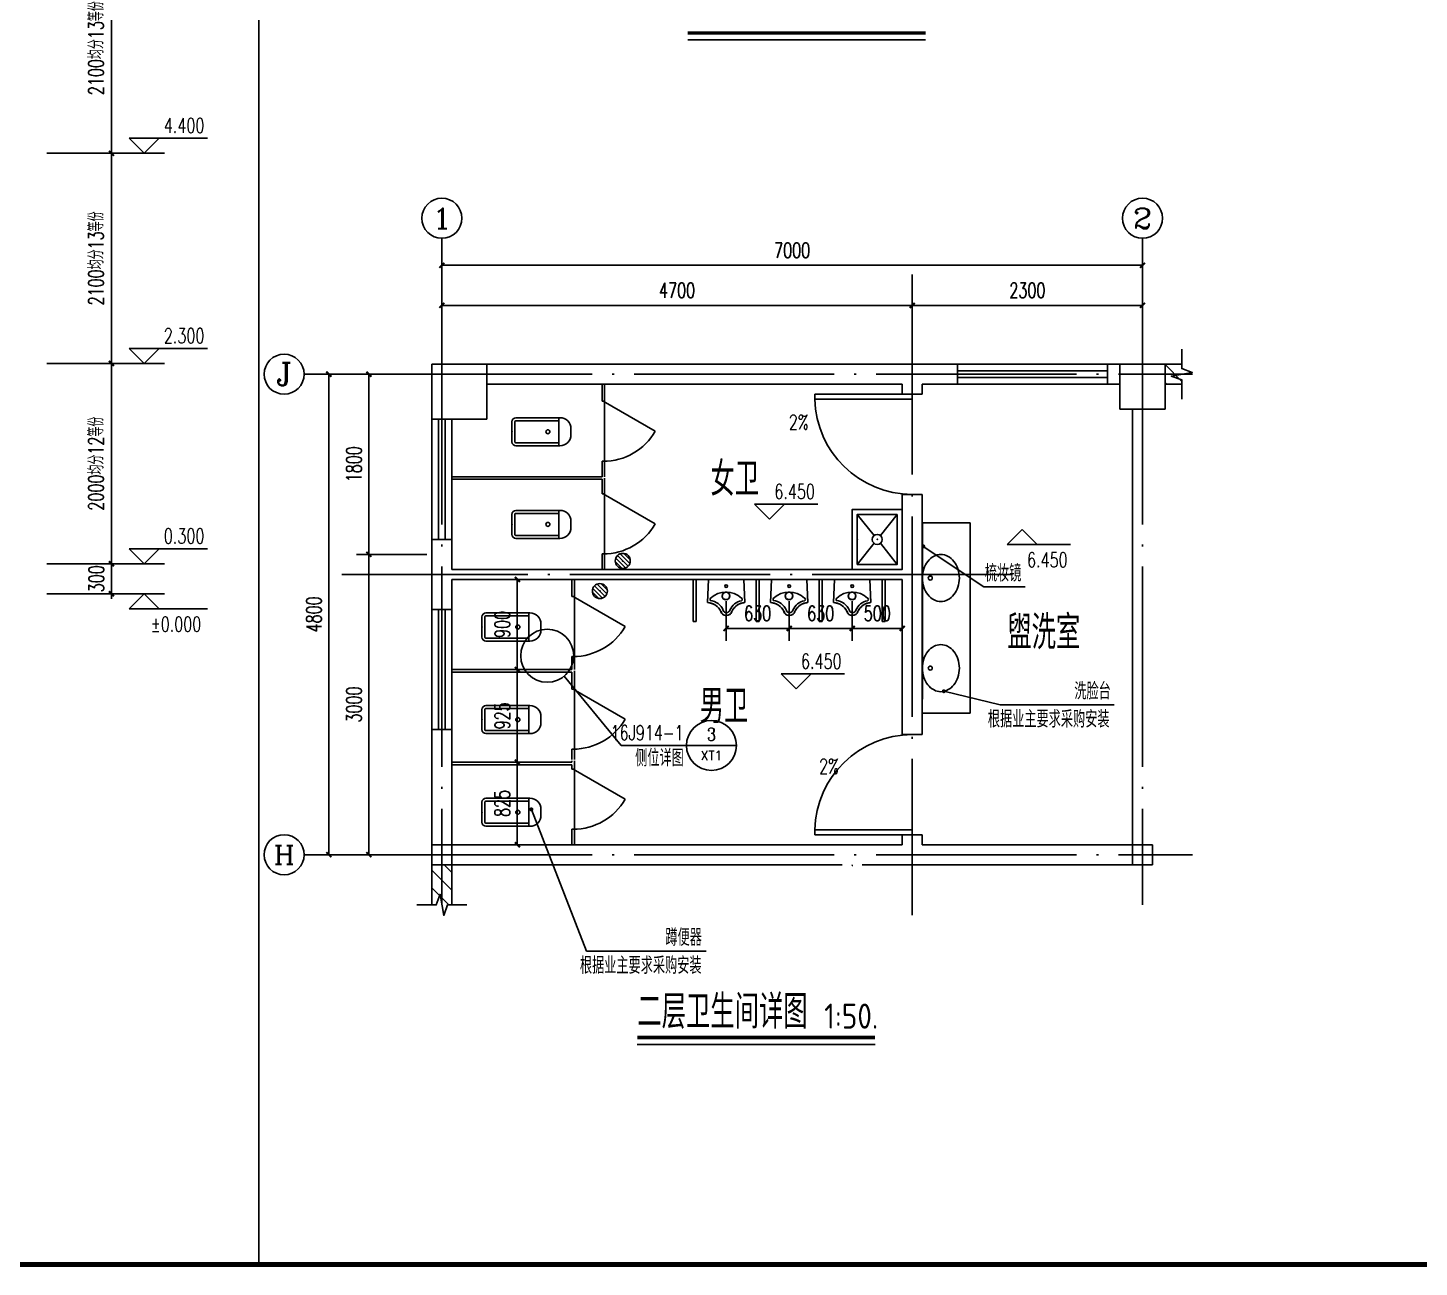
# Model space of a CAD drawing. Extents: x -4747 to 1060961, y -766984 to 396631.
# Drawn here: x 447787 to 461688, y -374389 to -362011 of the extents above; entities that cross this region are included whole.
import ezdxf
from ezdxf.enums import TextEntityAlignment as Align

# ---------------------------------------------------------------- set-up
doc = ezdxf.new("R2010")
doc.units = 0
doc.header["$LTSCALE"] = 1000
doc.header["$MEASUREMENT"] = 0
doc.linetypes.add('DOTE', pattern=[2.42, 2, -0.2, 0.02, -0.2])
doc.layers.get('0').update_dxf_attribs({"linetype": 'CONTINUOUS'})
doc.layers.get('DEFPOINTS').update_dxf_attribs({"linetype": 'CONTINUOUS'})
for name, color, linetype in [('AXIS', 3, 'CONTINUOUS'), ('AXIS_TEXT', 7, 'CONTINUOUS'), ('COLUMN', 9, 'CONTINUOUS'), ('DIM_ELEV', 3, 'CONTINUOUS'), ('DIM_IDEN', 3, 'CONTINUOUS'), ('DIM_LEAD', 3, 'CONTINUOUS'), ('DIM_SYMB', 3, 'CONTINUOUS'), ('DOTE', 1, 'DOTE'), ('LVTRY', 3, 'CONTINUOUS'), ('PUB_DIM', 3, 'CONTINUOUS'), ('PUB_HATCH', 8, 'CONTINUOUS'), ('PUB_TEXT', 7, 'CONTINUOUS'), ('PUB_TITLE', 4, 'CONTINUOUS'), ('WALL', 6, 'CONTINUOUS'), ('WINDOW', 4, 'CONTINUOUS'), ('剖面填充', 147, 'CONTINUOUS'), ('卫生器具', 54, 'CONTINUOUS'), ('栏杆', 56, 'CONTINUOUS')]:
    doc.layers.add(name, color=color, linetype=linetype)
doc.styles.add('_TCH_AXIS', font='COMPLEX', dxfattribs={"bigfont": 'GBCBIG'})
doc.styles.add('_TCH_DIM', font='SIMPLEX', dxfattribs={"bigfont": 'GBCBIG'})
doc.styles.add('_TCH_LABEL', font='COMPLEX', dxfattribs={"bigfont": 'GBCBIG'})
doc.styles.add('DIM_FONT', font='SIMPLEX', dxfattribs={"width": 0.7, "bigfont": 'GBCBIG'})
doc.styles.get("Standard").update_dxf_attribs({"font": 'gbenor.shx', "bigfont": 'gbcbig.shx'})
doc.dimstyles.new('DIMN50', dxfattribs={"dimscale": 0.5, "dimtxt": 300, "dimasz": 100, "dimexe": 250, "dimexo": 300, "dimgap": 150, "dimtad": 1, "dimdec": 0, "dimzin": 0, "dimtxsty": 'DIM_FONT', "dimblk": 'ARCHTICK', "dimcen": 0.09, "dimclrt": 7, "dimazin": 3, "dimtfac": 1, "dimtdec": 0, "dimtix": 1, "dimtmove": 0, "dimatfit": 3, "dimtolj": 1, "dimtzin": 0})

# ---------------------------------------------------------------- blocks, each defined once
blk = doc.blocks.new('A$C742775E5')
at = {"layer": '卫生器具'}
for p, q in [((131, 372), (361, 363)), ((131, 0), (361, 9))]:
    blk.add_line(p, q, dxfattribs=at)
for points in [[(131, 0), (129, 12), (129, 12), (127, 22), (126, 29), (123, 38), (121, 46), (118, 55), (114, 63), (109, 72), (103, 80), (96, 89), (91, 95), (84, 103), (77, 109), (70, 116), (63, 121), (56, 126), (48, 131), (41, 135), (32, 139), (24, 142), (17, 149), (12, 154), (9, 160), (6, 167), (3, 171), (2, 179), (2, 187), (3, 198), (6, 207), (9, 213), (12, 219), (15, 225), (20, 231), (24, 235), (32, 239), (40, 243), (49, 246), (56, 251), (63, 255), (69, 259), (74, 264), (79, 269), (84, 273), (89, 277), (96, 283), (100, 289), (105, 294), (110, 301), (112, 305), (116, 312), (118, 318), (121, 326), (123, 332), (126, 343), (128, 352), (129, 359), (130, 366), (131, 372)], [(233, 185), (233, 193), (230, 198), (228, 204), (224, 209), (220, 213), (212, 218), (205, 220), (197, 222), (189, 220), (181, 219), (174, 213), (169, 209), (165, 203), (161, 198), (160, 190), (160, 185), (160, 181), (161, 177), (163, 171), (166, 163), (170, 158), (175, 153), (182, 149), (190, 148), (197, 147), (206, 149), (214, 151), (220, 155), (226, 159), (228, 163), (231, 166), (232, 171), (232, 175), (233, 176), (233, 180), (234, 181), (233, 185)]]:
    blk.add_lwpolyline(points, dxfattribs=at)
at = {"layer": '卫生器具', "const_width": 0.1}
for points in [[(361, 11), (361, 363), (131, 372, 4.356259)], [(361, 361), (361, 9), (131, 0, -4.356259)]]:
    blk.add_lwpolyline(points, format="xyb", dxfattribs=at)
at = {"layer": '卫生器具'}
for centre, radius in [((196, 184), 37.6), ((295, 186), 13.5)]:
    blk.add_circle(centre, radius, dxfattribs=at)
for centre, radius, start, end in [((-21, 381), 152, 294.6691, 356.6652), ((-5, 368), 157, 292.2966, 349.4324), ((162, 333), 14.6, 27.1389, 152.8611), ((11, 185), 225, 316.6458, 43.3542), ((57, 188), 57, 104.7447, 255.2553), ((65, 190), 34.7, 108.6391, 247.2222), ((-9, 9), 161, 6.1957, 67.7016), ((-27, -9), 158, 3.2901, 63.8452), ((160, 45), 20.4, 243.5427, 315.4143)]:
    blk.add_arc(centre, radius, start, end, dxfattribs=at)
blk.add_point((0, 187), dxfattribs=at)
blk = doc.blocks.new('_LV4')
blk.add_lwpolyline([(0, -520, 0.078966), (92, -505, 0.088152), (166, -466, 0.105269), (218, -403, 0.121685), (235, -335, 0.121685), (218, -267, 0.105269), (166, -204, 0.088152), (92, -165, 0.078966), (0, -150, 0.078966), (-92, -165, 0.088152), (-166, -204, 0.105269), (-218, -267, 0.121685), (-235, -335, 0.121685), (-218, -403, 0.105269), (-166, -466, 0.088152), (-92, -505, 0.078966)], format="xyb", close=True)
blk.add_circle((0, -230), 20)
blk = doc.blocks.new('_ARCHTICK')
at = {"color": 0, "linetype": 'BYBLOCK', "const_width": 0.4}
blk.add_lwpolyline([(-0.5, -0.5), (0.5, 0.5)], dxfattribs=at)
blk = doc.blocks.new('*D82')
at = {"layer": 'DEFPOINTS', "color": 0}
for p in [(454764, -367587), (455394, -367587), (455394, -368010)]:
    blk.add_point(p, dxfattribs=at)
at = {"layer": 'PUB_DIM', "color": 0}
for p, q in [((454764, -367737), (454764, -368135)), ((455394, -367737), (455394, -368135)), ((454764, -368010), (455394, -368010))]:
    blk.add_line(p, q, dxfattribs=at)
at = {"layer": 'PUB_DIM', "color": 0, "xscale": 50, "yscale": 50, "zscale": 50, "rotation": 180}
blk.add_blockref('_ARCHTICK', (454764, -368010), dxfattribs=at)
at = {"layer": 'PUB_DIM', "color": 0, "xscale": 50, "yscale": 50, "zscale": 50}
blk.add_blockref('_ARCHTICK', (455394, -368010), dxfattribs=at)
at = {"layer": 'PUB_DIM', "color": 7, "insert": (455079, -367860), "char_height": 150, "attachment_point": 5, "style": 'DIM_FONT'}
blk.add_mtext('\\A1;630', dxfattribs=at)
blk = doc.blocks.new('*D83')
at = {"layer": 'DEFPOINTS', "color": 0}
for p in [(455394, -367587), (456024, -367587), (456024, -368010)]:
    blk.add_point(p, dxfattribs=at)
at = {"layer": 'PUB_DIM', "color": 0}
for p, q in [((455394, -367737), (455394, -368135)), ((456024, -367737), (456024, -368135)), ((455394, -368010), (456024, -368010))]:
    blk.add_line(p, q, dxfattribs=at)
at = {"layer": 'PUB_DIM', "color": 0, "xscale": 50, "yscale": 50, "zscale": 50, "rotation": 180}
blk.add_blockref('_ARCHTICK', (455394, -368010), dxfattribs=at)
at = {"layer": 'PUB_DIM', "color": 0, "xscale": 50, "yscale": 50, "zscale": 50}
blk.add_blockref('_ARCHTICK', (456024, -368010), dxfattribs=at)
at = {"layer": 'PUB_DIM', "color": 7, "insert": (455709, -367860), "char_height": 150, "attachment_point": 5, "style": 'DIM_FONT'}
blk.add_mtext('\\A1;630', dxfattribs=at)
blk = doc.blocks.new('*D84')
at = {"layer": 'DEFPOINTS', "color": 0}
for p in [(456024, -367587), (456524, -367587), (456524, -368010)]:
    blk.add_point(p, dxfattribs=at)
at = {"layer": 'PUB_DIM', "color": 0}
for p, q in [((456024, -367737), (456024, -368135)), ((456524, -367737), (456524, -368135)), ((456024, -368010), (456524, -368010))]:
    blk.add_line(p, q, dxfattribs=at)
at = {"layer": 'PUB_DIM', "color": 0, "xscale": 50, "yscale": 50, "zscale": 50, "rotation": 180}
blk.add_blockref('_ARCHTICK', (456024, -368010), dxfattribs=at)
at = {"layer": 'PUB_DIM', "color": 0, "xscale": 50, "yscale": 50, "zscale": 50}
blk.add_blockref('_ARCHTICK', (456524, -368010), dxfattribs=at)
at = {"layer": 'PUB_DIM', "color": 7, "insert": (456274, -367860), "char_height": 150, "attachment_point": 5, "style": 'DIM_FONT'}
blk.add_mtext('\\A1;500', dxfattribs=at)
blk = doc.blocks.new('*D85')
at = {"layer": 'DEFPOINTS', "color": 0}
for p in [(452678, -367520), (452757, -367520), (452757, -368420)]:
    blk.add_point(p, dxfattribs=at)
at = {"layer": 'PUB_DIM', "color": 0}
for p, q in [((452607, -367520), (452553, -367520)), ((452678, -368420), (452678, -367520)), ((452607, -368420), (452553, -368420))]:
    blk.add_line(p, q, dxfattribs=at)
at = {"layer": 'PUB_DIM', "color": 0, "xscale": 50, "yscale": 50, "zscale": 50}
for p, rotation in [((452678, -367520), 90), ((452678, -368420), 270)]:
    blk.add_blockref('_ARCHTICK', p, dxfattribs=dict(at, rotation=rotation))
at = {"layer": 'PUB_DIM', "color": 7, "insert": (452528, -367970), "char_height": 150, "attachment_point": 5, "rotation": 90, "style": 'DIM_FONT'}
blk.add_mtext('\\A1;900', dxfattribs=at)
blk = doc.blocks.new('*D86')
at = {"layer": 'DEFPOINTS', "color": 0}
for p in [(452678, -368420), (452757, -368420), (452757, -369345)]:
    blk.add_point(p, dxfattribs=at)
at = {"layer": 'PUB_DIM', "color": 0}
for p, q in [((452607, -368420), (452553, -368420)), ((452678, -369345), (452678, -368420)), ((452607, -369345), (452553, -369345))]:
    blk.add_line(p, q, dxfattribs=at)
at = {"layer": 'PUB_DIM', "color": 0, "xscale": 50, "yscale": 50, "zscale": 50}
for p, rotation in [((452678, -368420), 90), ((452678, -369345), 270)]:
    blk.add_blockref('_ARCHTICK', p, dxfattribs=dict(at, rotation=rotation))
at = {"layer": 'PUB_DIM', "color": 7, "insert": (452528, -368883), "char_height": 150, "attachment_point": 5, "rotation": 90, "style": 'DIM_FONT'}
blk.add_mtext('\\A1;925', dxfattribs=at)
blk = doc.blocks.new('*D87')
at = {"layer": 'DEFPOINTS', "color": 0}
for p in [(452678, -369345), (452757, -369345), (452757, -370170)]:
    blk.add_point(p, dxfattribs=at)
at = {"layer": 'PUB_DIM', "color": 0}
for p, q in [((452607, -369345), (452553, -369345)), ((452678, -370170), (452678, -369345)), ((452607, -370170), (452553, -370170))]:
    blk.add_line(p, q, dxfattribs=at)
at = {"layer": 'PUB_DIM', "color": 0, "xscale": 50, "yscale": 50, "zscale": 50}
for p, rotation in [((452678, -369345), 90), ((452678, -370170), 270)]:
    blk.add_blockref('_ARCHTICK', p, dxfattribs=dict(at, rotation=rotation))
at = {"layer": 'PUB_DIM', "color": 7, "insert": (452528, -369758), "char_height": 150, "attachment_point": 5, "rotation": 90, "style": 'DIM_FONT'}
blk.add_mtext('\\A1;825', dxfattribs=at)
blk = doc.blocks.new('*D88')
at = {"layer": 'DEFPOINTS', "color": 0}
for p in [(450795, -365470), (451524, -365470), (451524, -370270)]:
    blk.add_point(p, dxfattribs=at)
at = {"layer": 'PUB_DIM', "color": 0}
for p, q in [((451374, -365470), (450670, -365470)), ((450795, -370270), (450795, -365470)), ((451374, -370270), (450670, -370270))]:
    blk.add_line(p, q, dxfattribs=at)
at = {"layer": 'PUB_DIM', "color": 0, "xscale": 50, "yscale": 50, "zscale": 50}
for p, rotation in [((450795, -365470), 90), ((450795, -370270), 270)]:
    blk.add_blockref('_ARCHTICK', p, dxfattribs=dict(at, rotation=rotation))
at = {"layer": 'PUB_DIM', "color": 7, "insert": (450645, -367870), "char_height": 150, "attachment_point": 5, "rotation": 90, "style": 'DIM_FONT'}
blk.add_mtext('\\A1;4800', dxfattribs=at)
blk = doc.blocks.new('*D89')
at = {"layer": 'DEFPOINTS', "color": 0}
for p in [(451195, -365470), (451924, -365470), (451924, -367270)]:
    blk.add_point(p, dxfattribs=at)
at = {"layer": 'PUB_DIM', "color": 0}
for p, q in [((451774, -365470), (451070, -365470)), ((451195, -367270), (451195, -365470)), ((451774, -367270), (451070, -367270))]:
    blk.add_line(p, q, dxfattribs=at)
at = {"layer": 'PUB_DIM', "color": 0, "xscale": 50, "yscale": 50, "zscale": 50}
for p, rotation in [((451195, -365470), 90), ((451195, -367270), 270)]:
    blk.add_blockref('_ARCHTICK', p, dxfattribs=dict(at, rotation=rotation))
at = {"layer": 'PUB_DIM', "color": 7, "insert": (451045, -366370), "char_height": 150, "attachment_point": 5, "rotation": 90, "style": 'DIM_FONT'}
blk.add_mtext('\\A1;1800', dxfattribs=at)
blk = doc.blocks.new('*D90')
at = {"layer": 'DEFPOINTS', "color": 0}
for p in [(451195, -367270), (451924, -367270), (451924, -370270)]:
    blk.add_point(p, dxfattribs=at)
at = {"layer": 'PUB_DIM', "color": 0}
for p, q in [((451774, -367270), (451070, -367270)), ((451195, -370270), (451195, -367270)), ((451774, -370270), (451070, -370270))]:
    blk.add_line(p, q, dxfattribs=at)
at = {"layer": 'PUB_DIM', "color": 0, "xscale": 50, "yscale": 50, "zscale": 50}
for p, rotation in [((451195, -367270), 90), ((451195, -370270), 270)]:
    blk.add_blockref('_ARCHTICK', p, dxfattribs=dict(at, rotation=rotation))
at = {"layer": 'PUB_DIM', "color": 7, "insert": (451045, -368770), "char_height": 150, "attachment_point": 5, "rotation": 90, "style": 'DIM_FONT'}
blk.add_mtext('\\A1;3000', dxfattribs=at)
blk = doc.blocks.new('*D91')
at = {"layer": 'DEFPOINTS', "color": 0}
for p in [(456624, -364783), (451924, -365470), (456624, -365470)]:
    blk.add_point(p, dxfattribs=at)
at = {"layer": 'PUB_DIM', "color": 0}
for p, q in [((451924, -365320), (451924, -364658)), ((456624, -365320), (456624, -364658)), ((451924, -364783), (456624, -364783))]:
    blk.add_line(p, q, dxfattribs=at)
at = {"layer": 'PUB_DIM', "color": 0, "xscale": 50, "yscale": 50, "zscale": 50, "rotation": 180}
blk.add_blockref('_ARCHTICK', (451924, -364783), dxfattribs=at)
at = {"layer": 'PUB_DIM', "color": 0, "xscale": 50, "yscale": 50, "zscale": 50}
blk.add_blockref('_ARCHTICK', (456624, -364783), dxfattribs=at)
at = {"layer": 'PUB_DIM', "color": 7, "insert": (454274, -364633), "char_height": 150, "attachment_point": 5, "style": 'DIM_FONT'}
blk.add_mtext('\\A1;4700', dxfattribs=at)
blk = doc.blocks.new('*D92')
at = {"layer": 'DEFPOINTS', "color": 0}
for p in [(458924, -364783), (456624, -365470), (458924, -365470)]:
    blk.add_point(p, dxfattribs=at)
at = {"layer": 'PUB_DIM', "color": 0}
for p, q in [((456624, -365320), (456624, -364658)), ((458924, -365320), (458924, -364658)), ((456624, -364783), (458924, -364783))]:
    blk.add_line(p, q, dxfattribs=at)
at = {"layer": 'PUB_DIM', "color": 0, "xscale": 50, "yscale": 50, "zscale": 50, "rotation": 180}
blk.add_blockref('_ARCHTICK', (456624, -364783), dxfattribs=at)
at = {"layer": 'PUB_DIM', "color": 0, "xscale": 50, "yscale": 50, "zscale": 50}
blk.add_blockref('_ARCHTICK', (458924, -364783), dxfattribs=at)
at = {"layer": 'PUB_DIM', "color": 7, "insert": (457774, -364633), "char_height": 150, "attachment_point": 5, "style": 'DIM_FONT'}
blk.add_mtext('\\A1;2300', dxfattribs=at)
blk = doc.blocks.new('*D93')
at = {"layer": 'DEFPOINTS', "color": 0}
for p in [(458924, -364383), (451924, -365470), (458924, -365470)]:
    blk.add_point(p, dxfattribs=at)
at = {"layer": 'PUB_DIM', "color": 0}
for p, q in [((451924, -365320), (451924, -364258)), ((458924, -365320), (458924, -364258)), ((451924, -364383), (458924, -364383))]:
    blk.add_line(p, q, dxfattribs=at)
at = {"layer": 'PUB_DIM', "color": 0, "xscale": 50, "yscale": 50, "zscale": 50, "rotation": 180}
blk.add_blockref('_ARCHTICK', (451924, -364383), dxfattribs=at)
at = {"layer": 'PUB_DIM', "color": 0, "xscale": 50, "yscale": 50, "zscale": 50}
blk.add_blockref('_ARCHTICK', (458924, -364383), dxfattribs=at)
at = {"layer": 'PUB_DIM', "color": 7, "insert": (455424, -364233), "char_height": 150, "attachment_point": 5, "style": 'DIM_FONT'}
blk.add_mtext('\\A1;7000', dxfattribs=at)
blk = doc.blocks.new('*D207')
at = {"layer": 'DEFPOINTS', "color": 0}
for p in [(447829, -367364), (448623, -367364), (447829, -367664)]:
    blk.add_point(p, dxfattribs=at)
at = {"layer": 'PUB_DIM', "color": 0}
for p, q in [((447979, -367364), (448748, -367364)), ((448623, -367364), (448623, -367314)), ((448623, -367664), (448623, -367364)), ((447979, -367664), (448748, -367664)), ((448623, -367664), (448623, -367714))]:
    blk.add_line(p, q, dxfattribs=at)
at = {"layer": 'PUB_DIM', "color": 0, "xscale": 50, "yscale": 50, "zscale": 50}
for p, rotation in [((448623, -367364), 270), ((448623, -367664), 90)]:
    blk.add_blockref('_ARCHTICK', p, dxfattribs=dict(at, rotation=rotation))
at = {"layer": 'PUB_DIM', "color": 7, "insert": (448473, -367514), "char_height": 150, "attachment_point": 5, "rotation": 90, "style": 'DIM_FONT'}
blk.add_mtext('\\A1;300', dxfattribs=at)
blk = doc.blocks.new('*D208')
at = {"layer": 'DEFPOINTS', "color": 0}
for p in [(447829, -365364), (448623, -365364), (447829, -367364)]:
    blk.add_point(p, dxfattribs=at)
at = {"layer": 'PUB_DIM', "color": 0}
for p, q in [((447979, -365364), (448748, -365364)), ((448623, -367364), (448623, -365364)), ((447979, -367364), (448748, -367364))]:
    blk.add_line(p, q, dxfattribs=at)
at = {"layer": 'PUB_DIM', "color": 0, "xscale": 50, "yscale": 50, "zscale": 50}
for p, rotation in [((448623, -365364), 90), ((448623, -367364), 270)]:
    blk.add_blockref('_ARCHTICK', p, dxfattribs=dict(at, rotation=rotation))
at = {"layer": 'PUB_DIM', "color": 7, "insert": (448469, -366364), "char_height": 150, "attachment_point": 5, "rotation": 90, "style": 'DIM_FONT'}
blk.add_mtext('\\A1;2000均分12等份', dxfattribs=at)
blk = doc.blocks.new('*D209')
at = {"layer": 'DEFPOINTS', "color": 0}
for p in [(447829, -363264), (448623, -363264), (447829, -365364)]:
    blk.add_point(p, dxfattribs=at)
at = {"layer": 'PUB_DIM', "color": 0}
for p, q in [((447979, -363264), (448748, -363264)), ((448623, -365364), (448623, -363264)), ((447979, -365364), (448748, -365364))]:
    blk.add_line(p, q, dxfattribs=at)
at = {"layer": 'PUB_DIM', "color": 0, "xscale": 50, "yscale": 50, "zscale": 50}
for p, rotation in [((448623, -363264), 90), ((448623, -365364), 270)]:
    blk.add_blockref('_ARCHTICK', p, dxfattribs=dict(at, rotation=rotation))
at = {"layer": 'PUB_DIM', "color": 7, "insert": (448469, -364314), "char_height": 150, "attachment_point": 5, "rotation": 90, "style": 'DIM_FONT'}
blk.add_mtext('\\A1;2100均分13等份', dxfattribs=at)
blk = doc.blocks.new('*D210')
at = {"layer": 'DEFPOINTS', "color": 0}
for p in [(447829, -361164), (448623, -361164), (447829, -363264)]:
    blk.add_point(p, dxfattribs=at)
at = {"layer": 'PUB_DIM', "color": 0}
for p, q in [((447979, -361164), (448748, -361164)), ((448623, -363264), (448623, -361164)), ((447979, -363264), (448748, -363264))]:
    blk.add_line(p, q, dxfattribs=at)
at = {"layer": 'PUB_DIM', "color": 0, "xscale": 50, "yscale": 50, "zscale": 50}
for p, rotation in [((448623, -361164), 90), ((448623, -363264), 270)]:
    blk.add_blockref('_ARCHTICK', p, dxfattribs=dict(at, rotation=rotation))
at = {"layer": 'PUB_DIM', "color": 7, "insert": (448469, -362214), "char_height": 150, "attachment_point": 5, "rotation": 90, "style": 'DIM_FONT'}
blk.add_mtext('\\A1;2100均分13等份', dxfattribs=at)
blk = doc.blocks.new('$WINLIB2D$00000001')
at = {"color": 0}
for points in [[(-0.5, 0.5), (-0.5, -0.5)], [(-0.5, 0.5), (0.5, 0.5)], [(0.5, -0.5), (0.5, 0.5)], [(0.5, 0.1667), (-0.5, 0.1667)], [(0.5, -0.1667), (-0.5, -0.1667)], [(-0.5, -0.5), (0.5, -0.5)]]:
    blk.add_lwpolyline(points, dxfattribs=at)
blk = doc.blocks.new('$DORLIB2D$00000001')
for p, q in [((0.45, 0.975), (0.5, 0.975)), ((0.45, 0), (0.45, 0.975)), ((0.5, 0), (0.5, 0.975)), ((0.5, 0), (0.45, 0))]:
    blk.add_line(p, q)
blk.add_arc((0.475, 0), 0.975, 91.4693, 180)
blk = doc.blocks.new('$TCHSYS$APDOOR2D')
blk.add_line((0.5, 0), (0, 0.866))
blk.add_arc((0.5, 0), 1, 120, 180)
blk = doc.blocks.new('$LVTRY$00000200')
for p, q in [((-140, -40, 0), (-140, -480, 0)), ((-110, -40, 0), (-110, -470, 0)), ((100, 0, 0), (-100, 0, 0)), ((100, -30, 0), (-100, -30, 0)), ((110, -470, 0), (110, -40, 0)), ((140, -480, 0), (140, -40, 0)), ((140, -470, 0), (-140, -470, 0)), ((-30, -590, 0), (30, -590, 0))]:
    blk.add_line(p, q)
blk.add_circle((0, -359, 0), 20)
for centre, radius, start, end in [((-100, -40, 0), 40, 90, 180), ((-100, -40, 0), 10, 90, 180), ((100, -40, 0), 40, 0, 90), ((100, -40, 0), 10, 0, 90), ((-30, -480, 0), 110, 180, 270), ((30, -480, 0), 110, 270, 0)]:
    blk.add_arc(centre, radius, start, end)
blk.add_point((0, 0))
blk = doc.blocks.new('$LVTRY$00000191')
at = {"color": 0}
for p, q in [((-250, -50, 0), (-39, -219, 0)), ((39, -219, 0), (250, -50, 0)), ((-250, -450, 0), (-39, -281, 0)), ((39, -281, 0), (250, -450, 0))]:
    blk.add_line(p, q, dxfattribs=at)
at = {"color": 0, "elevation": 0}
for points in [[(300, -500), (300, 0), (-300, 0), (-300, -500)], [(250, -450), (250, -50), (-250, -50), (-250, -450)]]:
    blk.add_lwpolyline(points, close=True, dxfattribs=at)
at = {"color": 0}
blk.add_circle((0, -250, 0), 50, dxfattribs=at)
for p in [(0, -50, 0), (0, -250, 0)]:
    blk.add_point(p, dxfattribs=at)
blk = doc.blocks.new('$LVTRY$00000171')
for p, q in [((-74, 11), (-11, 74)), ((-70, -27), (27, 70)), ((-53, -53), (53, 53)), ((-27, -70), (70, 27)), ((11, -74), (74, -11))]:
    blk.add_line(p, q)
blk.add_circle((0, 0), 75)
blk.add_point((0, 0))

msp = doc.modelspace()

# ---------------------------------------------------------------- linework, layer by layer
at = {"layer": 'AXIS'}
for p, q in [((451924.1, -365470.5), (451924.1, -364113)), ((458924.1, -365470.5), (458924.1, -364113)), ((451924.1, -365470.5), (450548.1, -365470.5)), ((451924.1, -370270.5), (450548.1, -370270.5))]:
    msp.add_line(p, q, dxfattribs=at)
for centre in [(451924.1, -363913), (458924.1, -363913), (450348.1, -365470.5), (450348.1, -370270.5)]:
    msp.add_circle(centre, 200, dxfattribs=at)
at = {"layer": 'COLUMN'}
for p, q in [((451824.1, -365370.5), (451824.1, -365920.5)), ((452374.1, -365370.5), (451824.1, -365370.5)), ((452374.1, -365920.5), (452374.1, -365370.5)), ((458699.1, -365370.5), (458699.1, -365820.5)), ((459149.1, -365370.5), (458699.1, -365370.5)), ((459149.1, -365820.5), (459149.1, -365370.5)), ((458699.1, -365820.5), (459149.1, -365820.5)), ((451824.1, -365920.5), (452374.1, -365920.5)), ((451824.1, -370170.5), (451824.1, -370370.5)), ((452024.1, -370170.5), (451824.1, -370170.5)), ((452024.1, -370370.5), (452024.1, -370170.5)), ((458824.1, -370170.5), (458824.1, -370370.5)), ((459024.1, -370170.5), (458824.1, -370170.5)), ((459024.1, -370370.5), (459024.1, -370170.5)), ((451824.1, -370370.5), (452024.1, -370370.5)), ((458824.1, -370370.5), (459024.1, -370370.5))]:
    msp.add_line(p, q, dxfattribs=at)
at = {"layer": 'DIM_ELEV'}
for p, q in [((448949, -363263.6), (448799, -363113.6)), ((448799, -363113.6), (449581.5, -363113.6)), ((448949, -363263.6), (449099, -363113.6)), ((448949, -365363.6), (448799, -365213.6)), ((448799, -365213.6), (449581.5, -365213.6)), ((448949, -365363.6), (449099, -365213.6)), ((455198.1, -366919.5), (455048.1, -366769.5)), ((455048.1, -366769.5), (455681.1, -366769.5)), ((455198.1, -366919.5), (455348.1, -366769.5)), ((457722.6, -367022), (457572.6, -367172)), ((457722.6, -367022), (457872.6, -367172)), ((448949, -367363.6), (448799, -367213.6)), ((448799, -367213.6), (449581.5, -367213.6)), ((448949, -367363.6), (449099, -367213.6)), ((457572.6, -367172), (458205.6, -367172)), ((448949, -367663.6), (448799, -367813.6)), ((448949, -367663.6), (449099, -367813.6)), ((448799, -367813.6), (449581.5, -367813.6)), ((455464.2, -368614.6), (455314.2, -368464.6)), ((455314.2, -368464.6), (455947.2, -368464.6)), ((455464.2, -368614.6), (455614.2, -368464.6))]:
    msp.add_line(p, q, dxfattribs=at)
at = {"layer": 'DIM_ELEV', "elevation": 1435.2}
for points in [[(448623.5, -363263.6), (449153.5, -363263.6)], [(448623.5, -365363.6), (449153.5, -365363.6)], [(448623.5, -367363.6), (449153.5, -367363.6)], [(448623.5, -367663.6), (449153.5, -367663.6)]]:
    msp.add_lwpolyline(points, dxfattribs=at)
at = {"layer": 'DIM_IDEN', "linetype": 'BYBLOCK'}
for p, q in [((453144.7, -368486.7), (453715, -369178.8)), ((453715, -369178.8), (454367.5, -369178.8)), ((454867.5, -369178.8), (454367.5, -369178.8))]:
    msp.add_line(p, q, dxfattribs=at)
for centre, radius in [((452976.4, -368282.5), 264.7), ((454617.5, -369178.8), 250)]:
    msp.add_circle(centre, radius, dxfattribs=at)
at = {"layer": 'DIM_LEAD', "linetype": 'BYBLOCK'}
for p, q in [((456734.1, -367190.6), (457339.6, -367594.3)), ((457339.6, -367594.3), (457751.1, -367594.3)), ((456939.1, -368637.3), (457501.1, -368772.3)), ((457501.1, -368772.3), (458641.6, -368772.3)), ((452818.4, -369817.2), (453368.8, -371232.4)), ((453368.8, -371232.4), (454565.8, -371232.4))]:
    msp.add_line(p, q, dxfattribs=at)
at = {"layer": 'DIM_LEAD', "linetype": 'BYBLOCK', "const_width": 20}
for points in [[(456725.8, -367185.1, 1), (456742.4, -367196.2, 1)], [(456929.3, -368635, 1), (456948.8, -368639.7, 1)], [(452814.8, -369807.8, 1), (452822, -369826.5, 1)]]:
    msp.add_lwpolyline(points, format="xyb", close=True, dxfattribs=at)
at = {"layer": 'DIM_SYMB', "const_width": 35}
for points in [[(454381.3, -362062.3), (456756.5, -362062.3)], [(453876.9, -372095.5), (456252.2, -372095.5)]]:
    msp.add_lwpolyline(points, dxfattribs=at)
at = {"layer": 'DIM_SYMB'}
for points in [[(454381.3, -362132.3), (456756.5, -362132.3)], [(459316.4, -365220.5), (459316.4, -365414.2), (459421.4, -365452.5), (459211.4, -365489.5), (459316.4, -365526.7), (459316.4, -365720.5)], [(451674.1, -370770.5), (451867.8, -370770.5), (451906, -370665.5), (451943.1, -370875.5), (451980.3, -370770.5), (452174.1, -370770.5)], [(453876.9, -372165.5), (456252.2, -372165.5)]]:
    msp.add_lwpolyline(points, dxfattribs=at)
for points in [[(455351.3, -365984, 0, 0, 0), (454036.9, -367139.9, 40, 0, 0), (453924.3, -367239, 0, 0, 0)], [(455652.5, -369353.2, 0, 0, 0), (453953.6, -367972.1, 40, 0, 0), (453837.2, -367877.5, 0, 0, 0)]]:
    msp.add_lwpolyline(points, format="xyseb", dxfattribs=at)
at = {"layer": 'DOTE'}
for p, q in [((456624.1, -364473.1), (456624.1, -370873.1)), ((451924.1, -364970.5), (451924.1, -370770.5)), ((458924.1, -364970.5), (458924.1, -370770.5)), ((451424.1, -365470.5), (459424.1, -365470.5)), ((457624.1, -367470.5), (450924.1, -367470.5)), ((451424.1, -370270.5), (459424.1, -370270.5))]:
    msp.add_line(p, q, dxfattribs=at)
at = {"layer": 'PUB_HATCH'}
for p, q in [((459149.1, -365375.2), (459316.4, -365542.6)), ((459149.1, -365552), (459167.6, -365570.5)), ((451824.1, -370424.6), (452024.1, -370624.6)), ((451946.8, -370370.5), (452024.1, -370447.8)), ((451824.1, -370601.4), (451993.2, -370770.5))]:
    msp.add_line(p, q, dxfattribs=at)
at = {"layer": 'PUB_TITLE', "const_width": 50}
msp.add_lwpolyline([(423170.8, -374364.3), (480870.8, -374364.3), (480870.8, -333314.3), (423170.8, -333314.3)], close=True, dxfattribs=at)
at = {"layer": 'WALL'}
for p, q in [((452374.1, -365370.5), (453536.6, -365370.5)), ((453536.6, -365370.5), (456624.1, -365370.5)), ((457074.1, -365370.5), (456624.1, -365370.5)), ((457074.1, -365570.5), (457074.1, -365370.5)), ((458699.1, -365370.5), (458574.1, -365370.5)), ((458574.1, -365370.5), (458574.1, -365570.5)), ((459149.1, -365370.5), (459316.4, -365370.5)), ((452374.1, -365570.5), (453536.6, -365570.5)), ((453536.6, -365570.5), (456524.1, -365570.5)), ((456524.1, -365570.5), (456524.1, -365670.5)), ((456724.1, -365570.5), (457074.1, -365570.5)), ((456724.1, -365670.5), (456724.1, -365570.5)), ((458574.1, -365570.5), (458699.1, -365570.5)), ((459316.4, -365570.5), (459149.1, -365570.5)), ((456524.1, -365670.5), (456724.1, -365670.5)), ((456724.1, -366670.5), (456524.1, -366670.5)), ((456524.1, -366670.5), (456524.1, -367420.5)), ((456724.1, -367470.5), (456724.1, -366670.5)), ((452024.1, -367120.5), (451824.1, -367120.5)), ((451824.1, -367120.5), (451824.1, -367470.5)), ((452024.1, -367420.5), (452024.1, -367120.5)), ((451824.1, -367470.5), (451824.1, -367820.5)), ((452024.1, -367420.5), (453236.6, -367420.5)), ((452024.1, -367820.5), (452024.1, -367520.5)), ((452024.1, -367520.5), (453236.6, -367520.5)), ((453236.6, -367420.5), (456524.1, -367420.5)), ((453236.6, -367520.5), (456524.1, -367520.5)), ((456524.1, -367520.5), (456524.1, -369070.5)), ((456724.1, -369070.5), (456724.1, -367470.5)), ((451824.1, -367820.5), (452024.1, -367820.5)), ((452024.1, -369020.5), (451824.1, -369020.5)), ((451824.1, -369020.5), (451824.1, -370170.5)), ((452024.1, -370170.5), (452024.1, -369020.5)), ((456524.1, -369070.5), (456724.1, -369070.5)), ((452024.1, -370170.5), (456024.1, -370170.5)), ((456024.1, -370170.5), (456524.1, -370170.5)), ((456724.1, -370070.5), (456524.1, -370070.5)), ((456524.1, -370070.5), (456524.1, -370170.5)), ((456724.1, -370170.5), (456724.1, -370070.5)), ((456724.1, -370170.5), (458824.1, -370170.5)), ((451824.1, -370770.5), (451824.1, -370370.5)), ((452024.1, -370770.5), (452024.1, -370370.5)), ((452024.1, -370370.5), (455924.1, -370370.5)), ((456024.9, -370369.7), (456024.1, -370369.7)), ((456024.5, -370376.8), (456024.1, -370369.7)), ((456030.7, -370376.4), (456024.5, -370376.8)), ((456124.1, -370370.5), (456624.1, -370370.5)), ((456624.1, -370370.5), (458824.1, -370370.5))]:
    msp.add_line(p, q, dxfattribs=at)
at = {"layer": 'WINDOW'}
msp.add_lwpolyline([(458824.1, -370170.5), (458824.1, -365820.5)], dxfattribs=at)
at = {"layer": '剖面填充'}
msp.add_lwpolyline([(450096.7, -333314.3), (450096.7, -374364.3)], dxfattribs=at)
at = {"layer": '卫生器具'}
for p, q in [((453524.1, -365570.5), (453524.1, -365740.4)), ((453549.1, -365740.4), (453549.1, -365570.5)), ((453524.1, -365740.4), (453549.1, -365740.4)), ((453549.1, -366340.4, 400), (453549.1, -365740.4, 400)), ((453549.1, -366340.4), (453524.1, -366340.4)), ((453524.1, -366340.4), (453524.1, -366495.5)), ((453549.1, -366495.5), (453549.1, -366340.4)), ((452024.1, -366495.5), (453524.1, -366495.5)), ((452024.1, -366495.5), (452024.1, -366520.5)), ((452024.1, -366520.5), (453524.1, -366520.5)), ((453524.1, -366520.5), (453524.1, -366665.4)), ((453549.1, -366665.4), (453549.1, -366509.9)), ((453524.1, -366665.4), (453549.1, -366665.4)), ((453549.1, -367265.4, 800), (453549.1, -366665.4, 800)), ((457202.2, -366956.4), (457202.2, -368856.4)), ((453549.1, -367265.4), (453524.1, -367265.4)), ((453524.1, -367265.4), (453524.1, -367420.5)), ((453549.1, -367420.5), (453549.1, -367265.4)), ((453224.1, -367520.5), (453224.1, -367690.4)), ((453249.1, -367690.4), (453249.1, -367520.5)), ((453524.1, -367420.5), (453549.1, -367420.5)), ((454434.1, -367940.5), (454434.1, -367520.5)), ((454464.1, -367940.5), (454464.1, -367520.5)), ((455064.1, -367940.5), (455064.1, -367520.5)), ((455094.1, -367940.5), (455094.1, -367520.5)), ((455694.1, -367940.5), (455694.1, -367520.5)), ((455724.1, -367940.5), (455724.1, -367520.5)), ((456324.1, -367940.5), (456324.1, -367520.5)), ((456354.1, -367940.5), (456354.1, -367520.5)), ((453224.1, -367690.4), (453249.1, -367690.4)), ((453249.1, -368290.4, 400), (453249.1, -367690.4, 400)), ((453249.1, -368290.4), (453224.1, -368290.4)), ((453224.1, -368290.4), (453224.1, -368420.5)), ((453249.1, -368420.5), (453249.1, -368290.4)), ((452024.1, -368420.5), (453224.1, -368420.5)), ((452024.1, -368420.5), (452024.1, -368445.5)), ((452024.1, -368445.5), (453224.1, -368445.5)), ((453224.1, -368445.5), (453224.1, -368615.4)), ((453249.1, -368615.4), (453249.1, -368433)), ((453224.1, -368615.4), (453249.1, -368615.4)), ((453249.1, -369215.4, 400), (453249.1, -368615.4, 400)), ((453249.1, -369215.4), (453224.1, -369215.4)), ((453224.1, -369215.4), (453224.1, -369320.5)), ((453224.1, -369345.5), (453224.1, -369333)), ((453249.1, -369320.5), (453249.1, -369215.4)), ((453249.1, -369358), (453249.1, -369333)), ((452024.1, -369345.5), (453224.1, -369345.5)), ((452024.1, -369345.5), (452024.1, -369370.5)), ((452024.1, -369370.5), (453224.1, -369370.5)), ((453224.1, -369370.5), (453224.1, -369415.4)), ((453224.1, -369415.4), (453249.1, -369415.4)), ((453249.1, -369415.4), (453249.1, -369358)), ((453249.1, -370015.4, 400), (453249.1, -369415.4, 400)), ((453249.1, -370015.4), (453224.1, -370015.4)), ((453224.1, -370015.4), (453224.1, -370170.5)), ((453249.1, -370170.5), (453249.1, -370015.4)), ((453224.1, -370170.5), (453249.1, -370170.5))]:
    msp.add_line(p, q, dxfattribs=at)
for points in [[(457202.2, -366956.4), (456724.1, -366956.4)], [(454464.1, -367940.5), (454434.1, -367940.5)], [(455094.1, -367940.5), (455064.1, -367940.5)], [(455724.1, -367940.5), (455694.1, -367940.5)], [(456324.1, -367940.5), (456354.1, -367940.5)], [(457202.2, -368856.4), (456724.1, -368856.4)]]:
    msp.add_lwpolyline(points, dxfattribs=at)
at = {"layer": '栏杆', "linetype": 'BYBLOCK', "const_width": 20}
msp.add_lwpolyline([(456724.1, -368856.4), (456724.1, -368856.4), (456724.1, -366956.4), (456724.1, -366956.4)], close=True, dxfattribs=at)

# ---------------------------------------------------------------- block references
at = {"layer": 'LVTRY', "rotation": 90.00000000001296}
msp.add_blockref('$LVTRY$00000191', (456024.1, -367120.5), dxfattribs=at)
at = {"layer": 'LVTRY', "yscale": -1}
for p in [(453731.8, -367335.2), (453502.5, -367636.3)]:
    msp.add_blockref('$LVTRY$00000171', p, dxfattribs=at)
at = {"layer": 'WINDOW'}
for name, p, xscale, yscale, zscale, rotation in [('$WINLIB2D$00000001', (457824.1, -365470.5), -1500, -200, -1500, 359.9999999999565), ('$DORLIB2D$00000001', (456624.1, -366170.5), -1000, -1000, -1000, 270.0000000000767), ('$WINLIB2D$00000001', (451924.1, -366520.5), -1200, -200, -1200, 90.00000000006669), ('$WINLIB2D$00000001', (451924.1, -368420.5), -1200, -200, -1200, 89.99999999995237), ('$DORLIB2D$00000001', (456624.1, -369570.5), 1000, -1000, 1000, 269.9999999999453)]:
    msp.add_blockref(name, p, dxfattribs=dict(at, xscale=xscale, yscale=yscale, zscale=zscale, rotation=rotation))
at = {"layer": '剖面填充', "xscale": -1, "rotation": 270}
for p in [(454578.1, -367881.9), (455208.1, -367881.9), (455838.1, -367881.9)]:
    msp.add_blockref('A$C742775E5', p, dxfattribs=at)
at = {"layer": '卫生器具', "xscale": 600, "yscale": -600, "zscale": 25, "rotation": 90}
for p in [(453536.6, -366040.4), (453536.6, -366965.4), (453236.6, -367990.4), (453236.6, -368915.4), (453236.6, -369715.4)]:
    msp.add_blockref('$TCHSYS$APDOOR2D', p, dxfattribs=at)
at = {"layer": '卫生器具', "rotation": 89.99999999999166}
for p in [(452624.1, -366045.5, 0), (452624.1, -366970.5, 0), (452324.1, -367995.5, 0), (452324.1, -368920.5, 0), (452324.1, -369845.5, 0)]:
    msp.add_blockref('$LVTRY$00000200', p, dxfattribs=at)
at = {"layer": '卫生器具', "xscale": -1, "rotation": 90}
for p in [(456574.1, -367506.4), (456574.1, -368406.4)]:
    msp.add_blockref('_LV4', p, dxfattribs=at)

# ---------------------------------------------------------------- texts
at = {"layer": 'AXIS_TEXT', "style": '_TCH_AXIS'}
for s, height, width, p, p2 in [('1', 204, 2.211009, (451828.2, -364015), (452020, -364015)), ('2', 204, 1.395753, (458828.2, -364015), (459020, -364015)), ('J', 228.6, 1.353234, (450267.3, -365584.8), (450429, -365584.8)), ('H', 185.9, 1.210196, (450243.4, -370363.4), (450452.8, -370363.4))]:
    msp.add_text(s, height=height, dxfattribs=dict(at, width=width)).set_placement(p, p2, align=Align.FIT)
at = {"layer": 'PUB_TEXT', "style": '_TCH_DIM', "width": 0.705882}
for s, p in [('4.400', (449146.5, -363061.1)), ('2.300', (449146.5, -365161.1)), ('2%%%', (455390.8, -366023.8)), ('6.450', (455246.1, -366717)), ('0.300', (449146.5, -367161.1)), ('6.450', (457770.6, -367399.5)), ('%%P0.000', (449016.5, -368041.1)), ('6.450', (455512.2, -368412.1)), ('2%%%', (455693.3, -369460.6))]:
    msp.add_text(s, height=148.75, dxfattribs=at).set_placement(p)
at = {"layer": 'PUB_TEXT'}
for s, height, p in [('女卫', 337.59, (454607.3, -366686.4)), ('盥洗室', 337.59, (457573.2, -368217.9)), ('男卫', 337.59, (454499.2, -368956.1)), ('二层卫生间详图', 337.59, (453876.9, -372006.9)), ('1:50.', 250, (455743.8, -372006.9))]:
    msp.add_text(s, height=height, dxfattribs=at).set_placement(p)
at = {"layer": 'PUB_TEXT', "linetype": 'BYBLOCK'}
for s, style, p in [('梳妆镜', '_TCH_DIM', (457348.6, -367541.8)), ('洗脸台', '_TCH_DIM', (458242.8, -368719.8)), ('根据业主要求采购安装', '_TCH_DIM', (457379, -368999.8)), ('侧位详图', '_TCH_LABEL', (453855.2, -369387.6)), ('蹲便器', '_TCH_DIM', (454157.7, -371179.9)), ('根据业主要求采购安装', '_TCH_DIM', (453303.2, -371459.9))]:
    msp.add_text(s, height=168.79, dxfattribs=dict(at, style=style)).set_placement(p)
at = {"layer": 'PUB_TEXT', "linetype": 'BYBLOCK', "style": '_TCH_LABEL', "width": 0.705882}
msp.add_text('16J914-1', height=148.75, dxfattribs=at).set_placement((453610, -369126.3))
at = {"layer": 'PUB_TEXT', "linetype": 'BYBLOCK', "style": '_TCH_LABEL'}
for s, height, p, p2 in [('3', 130.5, (454574, -369132.5), (454661, -369132.5)), ('XT1', 94.56, (454509.5, -369325.7), (454725.6, -369325.7))]:
    msp.add_text(s, height=height, dxfattribs=at).set_placement(p, p2, align=Align.FIT)

# ---------------------------------------------------------------- dimensions: what is measured, and where the dimension line sits
at = {"layer": 'PUB_DIM'}
for p1, p2, text, picture, middle in [((447829.5, -363263.6), (447829.5, -361163.6), '2100均分13等份', '*D210', (448468.5, -362213.6)), ((447829.5, -365363.6), (447829.5, -363263.6), '2100均分13等份', '*D209', (448468.5, -364313.6)), ((447829.5, -367363.6), (447829.5, -365363.6), '2000均分12等份', '*D208', (448468.5, -366363.6))]:
    dim = msp.add_aligned_dim(p1=p1, p2=p2, distance=-794, text=text, dimstyle='DIMN50', dxfattribs=at)
    dim.commit()
    dim.dimension.update_dxf_attribs({"geometry": picture, "text_midpoint": middle})
for p1, p2, distance, picture, middle in [((451924.1, -365470.5), (458924.1, -365470.5), 1087.1, '*D93', (455424.1, -364233.4)), ((451924.1, -365470.5), (456624.1, -365470.5), 687.1, '*D91', (454274.1, -364633.4)), ((456624.1, -365470.5), (458924.1, -365470.5), 687.1, '*D92', (457774.1, -364633.4)), ((451524.1, -370270.5), (451524.1, -365470.5), 729.5, '*D88', (450644.5, -367870.5)), ((451924.1, -367270.5), (451924.1, -365470.5), 729.5, '*D89', (451044.5, -366370.5)), ((451924.1, -370270.5), (451924.1, -367270.5), 729.5, '*D90', (451044.5, -368770.5)), ((447829.5, -367663.6), (447829.5, -367363.6), -794, '*D207', (448473.5, -367513.6)), ((452756.6, -368420.5), (452756.6, -367520.5), 78.2, '*D85', (452528.4, -367970.5)), ((454764.1, -367586.6), (455394.1, -367586.6), -423, '*D82', (455079.1, -367859.6)), ((455394.1, -367586.6), (456024.1, -367586.6), -423, '*D83', (455709.1, -367859.6)), ((456024.1, -367586.6), (456524.1, -367586.6), -423, '*D84', (456274.1, -367859.6)), ((452756.6, -369345.5), (452756.6, -368420.5), 78.2, '*D86', (452528.4, -368883)), ((452756.6, -370170.5), (452756.6, -369345.5), 78.2, '*D87', (452528.4, -369758))]:
    dim = msp.add_aligned_dim(p1=p1, p2=p2, distance=distance, dimstyle='DIMN50', dxfattribs=at)
    dim.commit()
    dim.dimension.update_dxf_attribs({"geometry": picture, "text_midpoint": middle})

doc.saveas('drawing.dxf')
